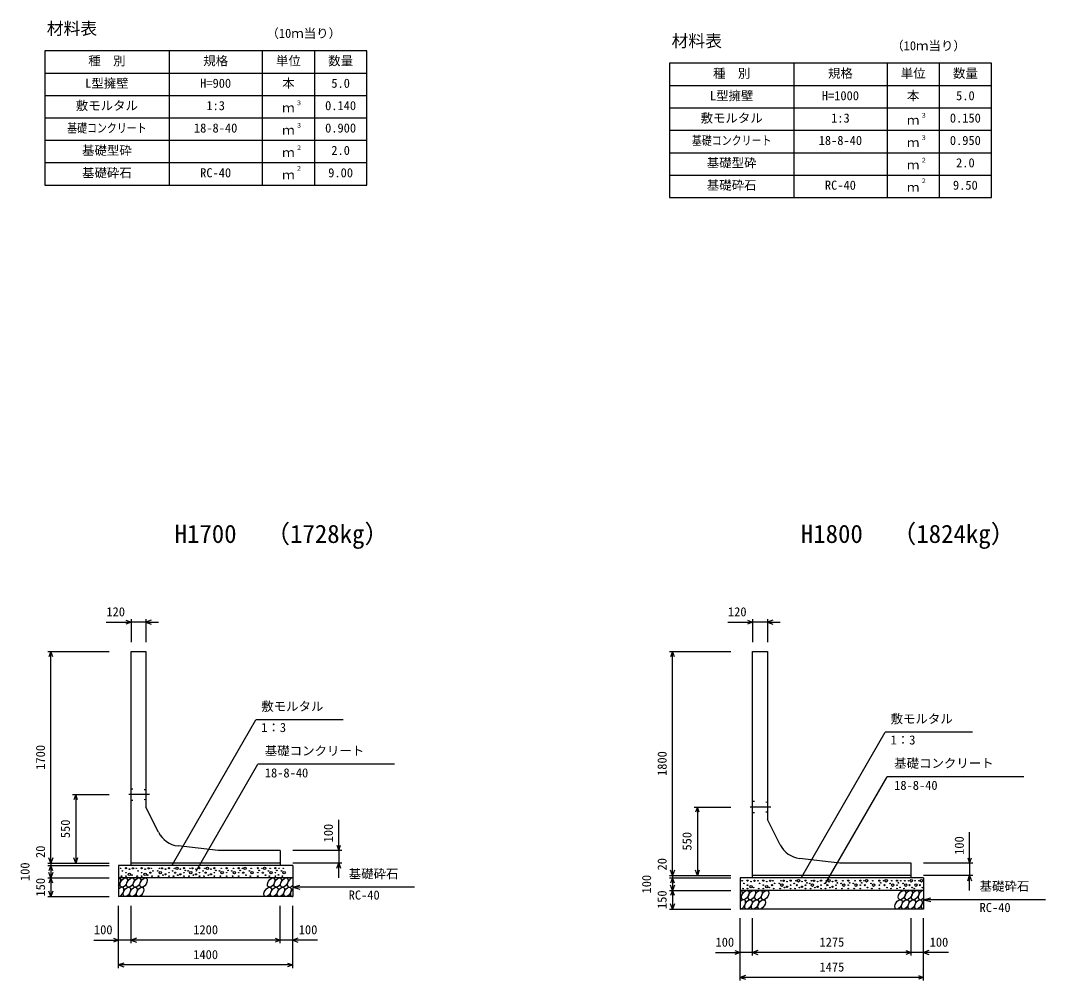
# Model space of a CAD drawing. Units: millimetres, scale not verified. Extents: x -50400 to 50400, y -17820 to 17820.
# Drawn here: x 11210 to 19454, y -26 to 7695 of the extents above; entities that cross this region are included whole.
import ezdxf
from ezdxf.enums import TextEntityAlignment as Align

# ---------------------------------------------------------------- set-up
doc = ezdxf.new("R2010")
doc.units = ezdxf.units.MM
doc.header["$LTSCALE"] = 60
doc.linetypes.add('DOTTED', pattern=[1.75, 0.25, -1.5])
doc.linetypes.add('LONG_DASHED_DOTTED', pattern=[15.25, 12, -1.5, 0.25, -1.5])
for name, color, linetype, lineweight in [('0-0_CENTER', 7, 'LONG_DASHED_DOTTED', 25), ('0-1_DIM', 7, 'Continuous', 25), ('0-3_HATCH', 6, 'Continuous', 25), ('0-4_HYO', 3, 'Continuous', 25), ('0-5_HYO2', 4, 'Continuous', 25), ('0-6_OUTLINE', 1, 'Continuous', 25), ('0-7_OUTLINE2', 4, 'DOTTED', 25), ('0-8_TXT', 7, 'Continuous', 25)]:
    doc.layers.add(name, color=color, linetype=linetype, lineweight=lineweight)
doc.styles.add('ＭＳ ゴシック', font='')
doc.styles.get('ＭＳ ゴシック').set_extended_font_data('MS Gothic')

msp = doc.modelspace()

# ---------------------------------------------------------------- linework, layer by layer
at = {"layer": '0-0_CENTER'}
for p, q in [((12246.78, 1469.23), (12080.75, 1469.23)), ((17246.28, 1369.23), (17080.25, 1369.23))]:
    msp.add_line(p, q, dxfattribs=at)
at = {"layer": '0-1_DIM'}
for p, q in [((11899.96, 2856.12), (12099.5, 2856.12)), ((12099.5, 2881.12), (12099.5, 2694.23)), ((12219.5, 2856.12), (12099.5, 2856.12)), ((12219.5, 2881.12), (12219.5, 2694.23)), ((12219.5, 2856.12), (12319.5, 2856.12)), ((16899.46, 2856.12), (17099, 2856.12)), ((17099, 2881.12), (17099, 2694.23)), ((17219, 2856.12), (17099, 2856.12)), ((17219, 2881.12), (17219, 2694.23)), ((17219, 2856.12), (17319, 2856.12)), ((11429.5, 2619.23), (11924.5, 2619.23)), ((11454.5, 919.23), (11454.5, 2619.23)), ((16429, 2619.23), (16924, 2619.23)), ((16454, 819.23), (16454, 2619.23)), ((12432.24, 907.91), (13103.51, 2070.58)), ((13805.93, 2070.58), (13103.51, 2070.58)), ((17494.24, 807.91), (18165.51, 1970.58)), ((18867.93, 1970.58), (18165.51, 1970.58)), ((12621.72, 853.51), (13117.99, 1713.07)), ((14217.54, 1713.07), (13117.99, 1713.07)), ((17683.72, 753.51), (18179.99, 1613.07)), ((19279.54, 1613.07), (18179.99, 1613.07)), ((11629.5, 1469.23), (11924.5, 1469.23)), ((11654.5, 1469.23), (11654.5, 919.23)), ((16629, 1369.23), (16924, 1369.23)), ((16654, 1369.23), (16654, 819.23)), ((13769.5, 1019.23), (13769.5, 1266.92)), ((18844, 919.23), (18844, 1166.92)), ((13794.5, 1019.23), (13399.5, 1019.23)), ((13769.5, 1019.23), (13769.5, 919.23)), ((11429.5, 919.23), (11924.5, 919.23)), ((11454.5, 919.23), (11454.5, 899.23)), ((13794.5, 919.23), (13399.5, 919.23)), ((13769.5, 799.23), (13769.5, 919.23)), ((18869, 919.23), (18474, 919.23)), ((18844, 919.23), (18844, 819.23)), ((11429.5, 899.23), (11924.5, 899.23)), ((11454.5, 899.23), (11454.5, 799.23)), ((11429.5, 799.23), (11924.5, 799.23)), ((11454.5, 799.23), (11454.5, 649.23)), ((16429, 819.23), (16924, 819.23)), ((16429, 799.23), (16924, 799.23)), ((16454, 819.23), (16454, 799.23)), ((16454, 799.23), (16454, 699.23)), ((18869, 819.23), (18474, 819.23)), ((18844, 699.23), (18844, 819.23)), ((13399.5, 724.23), (13457.46, 739.76)), ((14379.82, 724.23), (13399.5, 724.23)), ((13399.5, 724.23), (13457.46, 708.7)), ((16429, 699.23), (16924, 699.23)), ((16454, 699.23), (16454, 549.23)), ((11429.5, 649.23), (11924.5, 649.23)), ((18474, 624.23), (18531.96, 639.76)), ((19454.32, 624.23), (18474, 624.23)), ((18474, 624.23), (18531.96, 608.7)), ((11999.5, 74.23), (11999.5, 574.23)), ((12099.5, 274.23), (12099.5, 574.23)), ((13299.5, 274.23), (13299.5, 574.23)), ((13299.5, 274.23), (13299.5, 574.23)), ((13399.5, 74.23), (13399.5, 574.23)), ((16429, 549.23), (16924, 549.23)), ((16999, -25.77), (16999, 474.23)), ((17099, 174.23), (17099, 474.23)), ((18374, 174.23), (18374, 474.23)), ((18374, 174.23), (18374, 474.23)), ((18474, -25.77), (18474, 474.23)), ((11799.96, 299.23), (11999.5, 299.23)), ((12099.5, 299.23), (11999.5, 299.23)), ((13299.5, 299.23), (12099.5, 299.23)), ((13399.5, 299.23), (13299.5, 299.23)), ((13599.04, 299.23), (13399.5, 299.23)), ((16799.46, 199.23), (16999, 199.23)), ((17099, 199.23), (16999, 199.23)), ((18374, 199.23), (17099, 199.23)), ((18474, 199.23), (18374, 199.23)), ((18673.54, 199.23), (18474, 199.23)), ((13399.5, 99.23), (11999.5, 99.23)), ((18474, -0.77), (16999, -0.77))]:
    msp.add_line(p, q, dxfattribs=at)
for points in [[(12057.21, 2871.51), (12099.5, 2856.12), (12057.21, 2840.73)], [(12261.79, 2871.51), (12219.5, 2856.12), (12261.79, 2840.73)], [(17056.71, 2871.51), (17099, 2856.12), (17056.71, 2840.73)], [(17261.29, 2871.51), (17219, 2856.12), (17261.29, 2840.73)], [(11469.89, 2576.94), (11454.5, 2619.23), (11439.11, 2576.94)], [(16469.39, 2576.94), (16454, 2619.23), (16438.61, 2576.94)], [(11669.89, 1426.94), (11654.5, 1469.23), (11639.11, 1426.94)], [(16669.39, 1326.94), (16654, 1369.23), (16638.61, 1326.94)], [(13754.11, 1061.52), (13769.5, 1019.23), (13784.89, 1061.52)], [(11469.89, 961.52), (11454.5, 919.23), (11439.11, 961.52)], [(11669.89, 961.52), (11654.5, 919.23), (11639.11, 961.52)], [(13754.11, 876.94), (13769.5, 919.23), (13784.89, 876.94)], [(18828.61, 961.52), (18844, 919.23), (18859.39, 961.52)], [(11469.89, 856.94), (11454.5, 899.23), (11439.11, 856.94)], [(11469.89, 841.52), (11454.5, 799.23), (11439.11, 841.52)], [(16469.39, 861.52), (16454, 819.23), (16438.61, 861.52)], [(16669.39, 861.52), (16654, 819.23), (16638.61, 861.52)], [(11469.89, 756.94), (11454.5, 799.23), (11439.11, 756.94)], [(16469.39, 756.94), (16454, 799.23), (16438.61, 756.94)], [(18828.61, 776.94), (18844, 819.23), (18859.39, 776.94)], [(11469.89, 691.52), (11454.5, 649.23), (11439.11, 691.52)], [(16469.39, 741.52), (16454, 699.23), (16438.61, 741.52)], [(16469.39, 656.94), (16454, 699.23), (16438.61, 656.94)], [(16469.39, 591.52), (16454, 549.23), (16438.61, 591.52)], [(11957.21, 314.62), (11999.5, 299.23), (11957.21, 283.84)], [(12141.79, 314.62), (12099.5, 299.23), (12141.79, 283.84)], [(13257.21, 314.62), (13299.5, 299.23), (13257.21, 283.84)], [(13441.79, 314.62), (13399.5, 299.23), (13441.79, 283.84)], [(16956.71, 214.62), (16999, 199.23), (16956.71, 183.84)], [(17141.29, 214.62), (17099, 199.23), (17141.29, 183.84)], [(18331.71, 214.62), (18374, 199.23), (18331.71, 183.84)], [(18516.29, 214.62), (18474, 199.23), (18516.29, 183.84)], [(12041.79, 114.62), (11999.5, 99.23), (12041.79, 83.84)], [(13357.21, 114.62), (13399.5, 99.23), (13357.21, 83.84)], [(17041.29, 14.62), (16999, -0.77), (17041.29, -16.16)], [(18431.71, 14.62), (18474, -0.77), (18431.71, -16.16)]]:
    msp.add_lwpolyline(points, dxfattribs=at)
at = {"layer": '0-3_HATCH'}
for centre, radius in [((12015.47, 876.41), 2.5), ((12029.49, 855.4), 2.5), ((12058.36, 877.28), 5), ((12058.36, 841.39), 2.5), ((12086.4, 828.26), 10), ((12086.4, 869.41), 2.5), ((12114.44, 876.41), 5), ((12141.57, 876.41), 2.5), ((12155.59, 855.4), 2.5), ((12184.47, 877.28), 5), ((12184.47, 841.39), 2.5), ((12212.51, 828.26), 10), ((12212.51, 869.41), 2.5), ((12240.54, 876.41), 5), ((12254.56, 841.39), 5), ((12261.57, 876.41), 2.5), ((12275.59, 855.4), 2.5), ((12313.41, 855.4), 2.5), ((12334.44, 841.39), 10), ((12327.43, 876.41), 2.5), ((12348.46, 876.41), 5), ((12376.49, 828.26), 5), ((12376.49, 869.41), 2.5), ((12404.53, 877.28), 5), ((12404.53, 841.39), 2.5), ((12433.41, 855.4), 2.5), ((12447.43, 876.41), 2.5), ((12454.44, 841.39), 5), ((12468.46, 876.41), 10), ((12496.49, 828.26), 5), ((12496.49, 869.41), 2.5), ((12524.53, 877.28), 5), ((12524.53, 841.39), 2.5), ((12535.87, 859.72), 2.5), ((12558.63, 855.4), 2.5), ((12579.66, 841.39), 10), ((12572.65, 876.41), 2.5), ((12593.68, 876.41), 5), ((12621.72, 828.26), 5), ((12621.72, 869.41), 2.5), ((12649.76, 877.28), 5), ((12649.76, 841.39), 2.5), ((12678.63, 855.4), 2.5), ((12692.65, 876.41), 2.5), ((12699.66, 841.39), 5), ((12713.68, 876.41), 10), ((12741.72, 828.26), 5), ((12741.72, 869.41), 2.5), ((12769.76, 877.28), 5), ((12769.76, 841.39), 2.5), ((12781.1, 859.72), 2.5), ((12810.56, 855.4), 2.5), ((12831.59, 841.39), 10), ((12824.58, 876.41), 2.5), ((12868.2, 877.28), 5), ((12868.2, 841.39), 2.5), ((12879.54, 859.72), 2.5), ((12909, 855.4), 2.5), ((12930.03, 841.39), 10), ((12923.01, 876.41), 2.5), ((12965.19, 877.28), 5), ((12965.19, 841.39), 2.5), ((12976.53, 859.72), 2.5), ((12994.89, 876.41), 2.5), ((13001.9, 841.39), 5), ((13015.92, 876.41), 10), ((13051.27, 855.4), 2.5), ((13072.3, 841.39), 10), ((13065.29, 876.41), 2.5), ((13118.58, 877.28), 5), ((13118.58, 841.39), 2.5), ((13129.92, 859.72), 2.5), ((13152.55, 876.41), 2.5), ((13159.56, 841.39), 5), ((13173.58, 876.41), 10), ((13204.24, 855.4), 2.5), ((13225.27, 841.39), 10), ((13218.26, 876.41), 2.5), ((13260.44, 877.28), 5), ((13260.44, 841.39), 2.5), ((13271.78, 859.72), 2.5), ((13285.09, 823.04), 2.5), ((13290.13, 876.41), 2.5), ((13309.37, 855.4), 2.5), ((13330.4, 841.39), 10), ((13323.39, 876.41), 2.5), ((12022.48, 813.38), 2.5), ((12058.36, 813.38), 2.5), ((12107.43, 821.26), 2.5), ((12148.58, 813.38), 2.5), ((12184.47, 813.38), 2.5), ((12233.53, 821.26), 2.5), ((12268.58, 813.38), 2.5), ((12320.42, 813.38), 2.5), ((12355.47, 821.26), 2.5), ((12404.53, 813.38), 2.5), ((12440.42, 813.38), 2.5), ((12475.47, 821.26), 2.5), ((12524.53, 813.38), 2.5), ((12565.64, 813.38), 2.5), ((12600.69, 821.26), 2.5), ((12649.76, 813.38), 2.5), ((12685.64, 813.38), 2.5), ((12720.69, 821.26), 2.5), ((12769.76, 813.38), 2.5), ((12817.57, 813.38), 2.5), ((12868.2, 813.38), 2.5), ((12916.01, 813.38), 2.5), ((12965.19, 813.38), 2.5), ((13022.93, 821.26), 2.5), ((13058.28, 813.38), 2.5), ((13118.58, 813.38), 2.5), ((13180.59, 821.26), 2.5), ((13211.25, 813.38), 2.5), ((13260.44, 813.38), 2.5), ((13316.38, 813.38), 2.5), ((17014.97, 776.41), 2.5), ((17028.99, 755.4), 2.5), ((17057.86, 777.28), 5), ((17057.86, 741.39), 2.5), ((17085.9, 769.41), 2.5), ((17113.94, 776.41), 5), ((17141.07, 776.41), 2.5), ((17155.09, 755.4), 2.5), ((17183.97, 777.28), 5), ((17183.97, 741.39), 2.5), ((17212.01, 769.41), 2.5), ((17240.04, 776.41), 5), ((17254.06, 741.39), 5), ((17261.07, 776.41), 2.5), ((17275.09, 755.4), 2.5), ((17312.91, 755.4), 2.5), ((17333.94, 741.39), 10), ((17326.93, 776.41), 2.5), ((17347.96, 776.41), 5), ((17375.99, 769.41), 2.5), ((17404.03, 777.28), 5), ((17404.03, 741.39), 2.5), ((17432.91, 755.4), 2.5), ((17446.93, 776.41), 2.5), ((17453.94, 741.39), 5), ((17467.96, 776.41), 10), ((17495.99, 769.41), 2.5), ((17524.03, 777.28), 5), ((17524.03, 741.39), 2.5), ((17535.37, 759.72), 2.5), ((17558.13, 755.4), 2.5), ((17579.16, 741.39), 10), ((17572.15, 776.41), 2.5), ((17593.18, 776.41), 5), ((17621.22, 769.41), 2.5), ((17649.26, 777.28), 5), ((17649.26, 741.39), 2.5), ((17678.13, 755.4), 2.5), ((17692.15, 776.41), 2.5), ((17699.16, 741.39), 5), ((17713.18, 776.41), 10), ((17741.22, 769.41), 2.5), ((17769.26, 777.28), 5), ((17769.26, 741.39), 2.5), ((17780.6, 759.72), 2.5), ((17810.06, 755.4), 2.5), ((17831.09, 741.39), 10), ((17824.08, 776.41), 2.5), ((17867.7, 777.28), 5), ((17867.7, 741.39), 2.5), ((17879.04, 759.72), 2.5), ((17908.5, 755.4), 2.5), ((17929.53, 741.39), 10), ((17922.51, 776.41), 2.5), ((17964.69, 777.28), 5), ((17964.69, 741.39), 2.5), ((17976.03, 759.72), 2.5), ((17994.39, 776.41), 2.5), ((18001.4, 741.39), 5), ((18015.42, 776.41), 10), ((18050.77, 755.4), 2.5), ((18071.8, 741.39), 10), ((18064.79, 776.41), 2.5), ((18118.08, 777.28), 5), ((18118.08, 741.39), 2.5), ((18129.42, 759.72), 2.5), ((18152.05, 776.41), 2.5), ((18159.06, 741.39), 5), ((18173.08, 776.41), 10), ((18203.74, 755.4), 2.5), ((18224.77, 741.39), 10), ((18217.76, 776.41), 2.5), ((18259.94, 777.28), 5), ((18259.94, 741.39), 2.5), ((18271.28, 759.72), 2.5), ((18289.63, 776.41), 2.5), ((18308.87, 755.4), 2.5), ((18329.9, 741.39), 10), ((18322.89, 776.41), 2.5), ((18353.67, 776.41), 2.5), ((18360.69, 741.39), 5), ((18374.7, 776.41), 10), ((18412.52, 741.39), 10), ((18405.51, 776.41), 2.5), ((18436.29, 776.41), 2.5), ((18443.31, 741.39), 5), ((18457.33, 776.41), 10), ((17021.98, 713.38), 2.5), ((17057.86, 713.38), 2.5), ((17085.9, 728.26), 10), ((17106.93, 721.26), 2.5), ((17148.08, 713.38), 2.5), ((17183.97, 713.38), 2.5), ((17212.01, 728.26), 10), ((17233.03, 721.26), 2.5), ((17268.08, 713.38), 2.5), ((17319.92, 713.38), 2.5), ((17354.97, 721.26), 2.5), ((17375.99, 728.26), 5), ((17404.03, 713.38), 2.5), ((17439.92, 713.38), 2.5), ((17474.97, 721.26), 2.5), ((17495.99, 728.26), 5), ((17524.03, 713.38), 2.5), ((17565.14, 713.38), 2.5), ((17600.19, 721.26), 2.5), ((17621.22, 728.26), 5), ((17649.26, 713.38), 2.5), ((17685.14, 713.38), 2.5), ((17720.19, 721.26), 2.5), ((17741.22, 728.26), 5), ((17769.26, 713.38), 2.5), ((17817.07, 713.38), 2.5), ((17867.7, 713.38), 2.5), ((17915.51, 713.38), 2.5), ((17964.69, 713.38), 2.5), ((18022.43, 721.26), 2.5), ((18057.78, 713.38), 2.5), ((18118.08, 713.38), 2.5), ((18180.09, 721.26), 2.5), ((18210.75, 713.38), 2.5), ((18259.94, 713.38), 2.5), ((18284.59, 723.04), 2.5), ((18315.88, 713.38), 2.5), ((18381.71, 721.26), 2.5), ((18398.5, 713.38), 2.5), ((18464.33, 721.26), 2.5)]:
    msp.add_circle(centre, radius, dxfattribs=at)
for centre, start_param, end_param in [((11987.13, 761.71), 4.385593, 6.6745444), ((13385.64, 761.71), 0.3357715, 4.4411806), ((12012.46, 686.72), 3.5111464, 7.548991), ((13410.96, 686.72), 1.2110787, 3.5658734), ((16986.63, 661.71), 4.385593, 6.6745444), ((18460.14, 661.71), 0.3357715, 4.4411806), ((17011.96, 586.72), 3.5111464, 7.548991), ((18485.46, 586.72), 1.2110787, 3.5658734)]:
    msp.add_ellipse(centre, major_axis=(21.81, 35.31), ratio=0.5792, start_param=start_param, end_param=end_param, dxfattribs=at)
for centre in [(12040.34, 761.71), (12093.55, 761.71), (12146.76, 761.71), (12199.97, 761.71), (13226.01, 761.71), (13279.22, 761.71), (13332.43, 761.71), (12065.66, 686.72), (12118.87, 686.72), (12172.08, 686.72), (13198.13, 686.72), (13251.34, 686.72), (13304.54, 686.72), (13357.75, 686.72), (17039.84, 661.71), (17093.05, 661.71), (17146.26, 661.71), (17199.47, 661.71), (18300.51, 661.71), (18353.72, 661.71), (18406.93, 661.71), (17065.16, 586.72), (17118.37, 586.72), (17171.58, 586.72), (18272.63, 586.72), (18325.84, 586.72), (18379.04, 586.72), (18432.25, 586.72)]:
    msp.add_ellipse(centre, major_axis=(21.81, 35.31), ratio=0.5792, dxfattribs=at)
at = {"layer": '0-4_HYO'}
for p, q in [((12405, 7452.24), (12405, 6372.24)), ((13155, 7452.24), (13155, 6372.24)), ((13575, 7452.24), (13575, 6372.24)), ((17430, 7352.24), (17430, 6272.24)), ((18180, 7352.24), (18180, 6272.24)), ((18600, 7352.24), (18600, 6272.24)), ((11405, 7272.24), (13995, 7272.24)), ((16430, 7172.24), (19020, 7172.24))]:
    msp.add_line(p, q, dxfattribs=at)
for points in [[(11405, 6372.24), (13995, 6372.24), (13995, 7452.24), (11405, 7452.24)], [(16430, 6272.24), (19020, 6272.24), (19020, 7352.24), (16430, 7352.24)]]:
    msp.add_lwpolyline(points, close=True, dxfattribs=at)
at = {"layer": '0-5_HYO2'}
for p, q in [((11405, 7092.24), (13995, 7092.24)), ((16430, 6992.24), (19020, 6992.24)), ((11405, 6912.24), (13995, 6912.24)), ((16430, 6812.24), (19020, 6812.24)), ((11405, 6732.24), (13995, 6732.24)), ((16430, 6632.24), (19020, 6632.24)), ((11405, 6552.24), (13995, 6552.24)), ((16430, 6452.24), (19020, 6452.24))]:
    msp.add_line(p, q, dxfattribs=at)
at = {"layer": '0-6_OUTLINE'}
for p, q in [((12219.5, 2619.23), (12219.5, 1369.23)), ((17219, 2619.23), (17219, 1269.23)), ((12321.14, 1165.96), (12219.5, 1369.23)), ((17320.64, 1065.96), (17219, 1269.23)), ((12799.5, 1019.23), (12476.92, 1056.74)), ((13299.5, 1019.23), (12799.5, 1019.23)), ((13299.5, 1019.23), (13299.5, 899.23)), ((13299.5, 919.23), (12099.5, 919.23)), ((17799, 919.23), (17476.42, 956.74)), ((18374, 919.23), (17799, 919.23)), ((18374, 799.23), (18374, 919.23)), ((13399.5, 899.23), (13399.5, 649.23)), ((13399.5, 799.23), (11999.5, 799.23)), ((18374, 819.23), (17099, 819.23)), ((18474, 799.23), (18474, 549.23)), ((18474, 699.23), (16999, 699.23)), ((13399.5, 649.23), (11999.5, 649.23)), ((18474, 549.23), (16999, 549.23))]:
    msp.add_line(p, q, dxfattribs=at)
for points in [[(12099.5, 899.23), (12099.5, 2619.23), (12219.5, 2619.23)], [(17099, 799.23), (17099, 2619.23), (17219, 2619.23)], [(13399.5, 899.23), (11999.5, 899.23), (11999.5, 649.23)], [(18474, 799.23), (16999, 799.23), (16999, 549.23)]]:
    msp.add_lwpolyline(points, dxfattribs=at)
for centre in [(12500.02, 1255.4), (17499.52, 1155.4)]:
    msp.add_arc(centre, 200, 206.56505, 263.36749, dxfattribs=at)
at = {"layer": '0-7_OUTLINE2'}
for p, q in [((12219.5, 1506.73), (12099.5, 1514.23)), ((12099.5, 1424.23), (12219.5, 1431.73)), ((17219, 1406.73), (17099, 1414.23)), ((17099, 1324.23), (17219, 1331.73))]:
    msp.add_line(p, q, dxfattribs=at)

# ---------------------------------------------------------------- texts
at = {"layer": '0-1_DIM', "style": 'ＭＳ ゴシック'}
for s, p in [('120', (11900.86, 2881.12)), ('120', (16900.36, 2881.12)), ('敷モルタル', (13146.36, 2120.58)), ('敷モルタル', (18208.36, 2020.58)), ('1：3', (13146.36, 1950.47)), ('1：3', (18208.36, 1850.47)), ('基礎コンクリート', (13175.25, 1763.07)), ('基礎コンクリート', (18237.25, 1663.07)), ('18-8-40', (13175.25, 1585.44)), ('18-8-40', (18237.25, 1485.44)), ('基礎砕石', (13849.75, 774.23)), ('基礎砕石', (18924.25, 674.23)), ('RC-40', (13849.75, 602.85)), ('RC-40', (18924.25, 502.85)), ('100', (11800.86, 324.23)), ('1200', (12599.5, 324.23)), ('100', (13448.14, 324.23)), ('100', (16800.36, 224.23)), ('1275', (17636.5, 224.23)), ('100', (18522.64, 224.23)), ('1400', (12599.5, 124.23)), ('1475', (17636.5, 24.23))]:
    msp.add_text(s, height=73.31, dxfattribs=at).set_placement(p, align=Align.BOTTOM_LEFT)
for s, p in [('1700', (11429.5, 1669.23)), ('1800', (16429, 1619.23)), ('550', (11629.5, 1119.23)), ('100', (13744.5, 1084.87)), ('550', (16629, 1019.23)), ('100', (18819, 984.87)), ('20', (11429.5, 959.3)), ('100', (11304.5, 774.23)), ('20', (16429, 859.3)), ('150', (11429.5, 649.23)), ('100', (16304, 674.23)), ('150', (16429, 549.23))]:
    msp.add_text(s, height=73.31, rotation=90, dxfattribs=at).set_placement(p, align=Align.BOTTOM_LEFT)
at = {"layer": '0-8_TXT', "style": 'ＭＳ ゴシック'}
for s, height, p in [('材料表', 98.97, (11421.67, 7552.24)), ('（10ｍ当り）', 73.31, (13188.33, 7533.9)), ('材料表', 98.97, (16446.67, 7452.24)), ('（10ｍ当り）', 73.31, (18213.33, 7433.9)), ('種\u3000別', 73.31, (11755, 7312.24)), ('規格', 73.31, (12680, 7312.24)), ('単位', 73.31, (13265, 7312.24)), ('数量', 73.31, (13685, 7312.24)), ('種\u3000別', 73.31, (16780, 7212.24)), ('規格', 73.31, (17705, 7212.24)), ('単位', 73.31, (18290, 7212.24)), ('数量', 73.31, (18710, 7212.24)), ('L型擁壁', 73.31, (11730, 7132.24)), ('H=900', 73.31, (12655, 7132.24)), ('本', 73.31, (13315, 7132.24)), ('5.0', 73.31, (13710, 7132.24)), ('L型擁壁', 73.31, (16755, 7032.24)), ('H=1000', 73.31, (17655, 7032.24)), ('本', 73.31, (18340, 7032.24)), ('5.0', 73.31, (18735, 7032.24)), ('敷モルタル', 73.31, (11655, 6952.24)), ('1:3', 73.31, (12705, 6952.24)), ('ｍ', 73.31, (13315, 6935.57)), ('３', 36.66, (13424.24, 7002.85)), ('0.140', 73.31, (13660, 6952.24)), ('敷モルタル', 73.31, (16680, 6852.24)), ('1:3', 73.31, (17730, 6852.24)), ('３', 36.66, (18449.24, 6902.85)), ('0.150', 73.31, (18685, 6852.24)), ('18-8-40', 73.31, (12605, 6772.24)), ('３', 36.66, (13424.24, 6822.85)), ('0.900', 73.31, (13660, 6772.24)), ('ｍ', 73.31, (18340, 6835.57)), ('ｍ', 73.31, (13315, 6755.57)), ('18-8-40', 73.31, (17630, 6672.24)), ('３', 36.66, (18449.24, 6722.85)), ('0.950', 73.31, (18685, 6672.24)), ('基礎型砕', 73.31, (11705, 6592.24)), ('２', 36.66, (13424.24, 6642.85)), ('2.0', 73.31, (13710, 6592.24)), ('ｍ', 73.31, (18340, 6655.57)), ('ｍ', 73.31, (13315, 6575.57)), ('基礎型砕', 73.31, (16730, 6492.24)), ('基礎砕石', 73.31, (11705, 6412.24)), ('２', 36.66, (13424.24, 6476.18)), ('ｍ', 73.31, (18340, 6475.57)), ('２', 36.66, (18449.24, 6542.85)), ('2.0', 73.31, (18735, 6492.24)), ('RC-40', 73.31, (12655, 6412.24)), ('ｍ', 73.31, (13315, 6395.57)), ('9.00', 73.31, (13685, 6412.24)), ('基礎砕石', 73.31, (16730, 6312.24)), ('RC-40', 73.31, (17680, 6312.24)), ('ｍ', 73.31, (18340, 6295.57)), ('２', 36.66, (18449.24, 6376.18)), ('9.50', 73.31, (18710, 6312.24)), ('H1700', 146.6, (12449.5, 3449.48)), ('（1728kg）', 146.6, (13178.12, 3449.48)), ('H1800', 146.6, (17486.5, 3449.48)), ('（1824kg）', 146.6, (18215.12, 3449.48))]:
    msp.add_text(s, height=height, dxfattribs=at).set_placement(p, align=Align.BOTTOM_LEFT)
at = {"layer": '0-8_TXT', "style": 'ＭＳ ゴシック', "width": 0.8}
for p in [(11585, 6772.24), (16610, 6672.24)]:
    msp.add_text('基礎コンクリート', height=73.31, dxfattribs=at).set_placement(p, align=Align.BOTTOM_LEFT)

doc.saveas('drawing.dxf')
